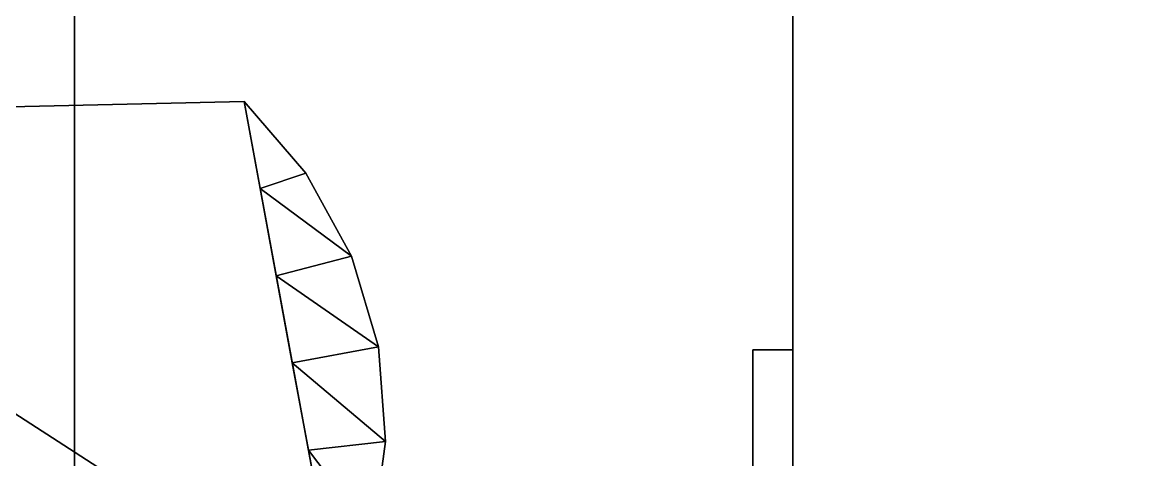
# Model space of a CAD drawing. Extents: x 0 to 2775, y -2341 to 0.
# Drawn here: x 698.68 to 726.45, y -811.09 to -800.12 of the extents above; entities that cross this region are included whole.
import ezdxf

# ---------------------------------------------------------------- set-up
doc = ezdxf.new("R2010")
doc.units = 0
for name, color, linetype in [('LAYER0', 7, 'CONTINUOUS'), ('LAYER10', 7, 'CONTINUOUS'), ('LAYER378', 7, 'CONTINUOUS'), ('LAYER51', 7, 'CONTINUOUS'), ('LAYER72', 28, 'CONTINUOUS'), ('LAYER73', 253, 'CONTINUOUS'), ('LAYER75', 28, 'CONTINUOUS'), ('LAYER76', 253, 'CONTINUOUS'), ('LAYER78', 28, 'CONTINUOUS'), ('LAYER79', 253, 'CONTINUOUS'), ('LAYER81', 28, 'CONTINUOUS'), ('LAYER82', 253, 'CONTINUOUS'), ('LAYER84', 28, 'CONTINUOUS'), ('LAYER85', 253, 'CONTINUOUS'), ('LAYER86', 253, 'CONTINUOUS')]:
    doc.layers.add(name, color=color, linetype=linetype)

msp = doc.modelspace()

# ---------------------------------------------------------------- linework, layer by layer
at = {"layer": 'LAYER0', "invisible_edges": 1}
for points in [[(2775, 0), (18, -2341), (18, 0), (2775, 0)], [(18, -2341), (2775, 0), (2775, -2341), (18, -2341)], [(2775, -2341, 5), (18, 0, 5), (18, -2341, 5), (2775, -2341, 5)], [(18, 0, 5), (2775, -2341, 5), (2775, 0, 5), (18, 0, 5)]]:
    msp.add_3dface(points, dxfattribs=at)
at = {"layer": 'LAYER10', "invisible_edges": 1}
for points in [[(168, -838.334, 2464), (718, -209.0039, 2464), (168, -209.0039, 2464), (168, -838.334, 2464)], [(718, -209.0039, 2464), (168, -838.334, 2464), (718, -838.334, 2464), (718, -209.0039, 2464)], [(718, -838.334, 2446), (168, -209.0039, 2446), (718, -209.0039, 2446), (718, -838.334, 2446)], [(168, -209.0039, 2446), (718, -838.334, 2446), (168, -838.334, 2446), (168, -209.0039, 2446)], [(718, -838.334, 2446), (718, -209.0039, 2464), (718, -838.334, 2464), (718, -838.334, 2446)], [(718, -209.0039, 2464), (718, -838.334, 2446), (718, -209.0039, 2446), (718, -209.0039, 2464)]]:
    msp.add_3dface(points, dxfattribs=at)
at = {"layer": 'LAYER378', "invisible_edges": 1}
for points in [[(700, -91, 2685), (700, -2191, 2465), (700, -2191, 2685), (700, -91, 2685)], [(700, -2191, 2465), (700, -91, 2685), (700, -91, 2465), (700, -2191, 2465)], [(718, -91, 2465), (700, -2191, 2465), (700, -91, 2465), (718, -91, 2465)], [(700, -2191, 2465), (718, -91, 2465), (718, -2191, 2465), (700, -2191, 2465)], [(718, -2191, 2685), (700, -91, 2685), (700, -2191, 2685), (718, -2191, 2685)], [(700, -91, 2685), (718, -2191, 2685), (718, -91, 2685), (700, -91, 2685)], [(718, -91, 2465), (718, -2191, 2685), (718, -2191, 2465), (718, -91, 2465)], [(718, -2191, 2685), (718, -91, 2465), (718, -91, 2685), (718, -2191, 2685)]]:
    msp.add_3dface(points, dxfattribs=at)
at = {"layer": 'LAYER51', "invisible_edges": 1}
for points in [[(168, -209.0039, 85), (718, -838.334, 85), (168, -838.334, 85), (168, -209.0039, 85)], [(718, -838.334, 85), (168, -209.0039, 85), (718, -209.0039, 85), (718, -838.334, 85)], [(718, -209.0039, 103), (168, -838.334, 103), (718, -838.334, 103), (718, -209.0039, 103)], [(168, -838.334, 103), (718, -209.0039, 103), (168, -209.0039, 103), (168, -838.334, 103)], [(718, -209.0039, 103), (718, -838.334, 85), (718, -209.0039, 85), (718, -209.0039, 103)], [(718, -838.334, 85), (718, -209.0039, 103), (718, -838.334, 103), (718, -838.334, 85)]]:
    msp.add_3dface(points, dxfattribs=at)
at = {"layer": 'LAYER72'}
for points in [[(717, -808.334, 209), (718, -808.334, 209), (717, -808.334, 209)], [(717, -808.334, 167), (717, -826.334, 167), (717, -826.334, 167), (717, -808.334, 167)], [(717, -808.334, 209), (717, -826.334, 209), (717, -826.334, 209), (717, -808.334, 209)], [(717, -826.334, 167), (718, -826.334, 167), (718, -808.334, 167), (717, -808.334, 167)], [(718, -808.334, 167), (718, -808.334, 209), (717, -808.334, 209), (717, -808.334, 167)], [(717, -826.334, 209), (718, -826.334, 209), (718, -808.334, 209), (717, -808.334, 209)], [(718, -808.334, 167), (718, -826.334, 167), (718, -826.334, 209), (718, -808.334, 209)]]:
    msp.add_3dface(points, dxfattribs=at)
for points, invisible_edges in [([(717, -808.334, 209), (717, -808.334, 167), (717, -813.334, 179), (717, -813.334, 197)], 10), ([(717, -808.334, 167), (717, -813.334, 179), (717, -826.334, 179), (717, -826.334, 167)], 1), ([(717, -808.334, 209), (717, -813.334, 197), (717, -826.334, 197), (717, -826.334, 209)], 1)]:
    msp.add_3dface(points, dxfattribs=dict(at, invisible_edges=invisible_edges))
at = {"layer": 'LAYER73'}
for points in [[(706.6659, -815.209, 194.7), (704.2454, -802.1089, 194.7), (687.011, -802.5, 194.7), (706.6659, -815.209, 194.7)], [(687.011, -802.5, 194.7), (704.2454, -802.1089, 194.7), (704.2454, -802.1089, 181.3), (687.011, -802.5, 194.7)], [(687.011, -802.5, 181.3), (687.011, -802.5, 194.7), (704.2454, -802.1089, 181.3), (687.011, -802.5, 181.3)], [(706.6659, -815.209, 181.3), (687.011, -802.5, 181.3), (704.2454, -802.1089, 181.3), (706.6659, -815.209, 181.3)], [(704.2454, -802.1089, 194.7), (705.7975, -803.9041, 194.7), (705.7975, -803.9041, 181.3), (704.2454, -802.1089, 194.7)], [(704.2454, -802.1089, 181.3), (704.2454, -802.1089, 194.7), (705.7975, -803.9041, 181.3), (704.2454, -802.1089, 181.3)], [(704.2454, -802.1089, 194.7), (704.6488, -804.2922, 194.7), (705.7975, -803.9041, 194.7), (704.2454, -802.1089, 194.7)], [(704.2454, -802.1089, 181.3), (705.7975, -803.9041, 181.3), (704.6488, -804.2922, 181.3), (704.2454, -802.1089, 181.3)], [(687.011, -815.209, 194.7), (706.6659, -815.209, 194.7), (687.011, -802.5, 194.7), (687.011, -815.209, 194.7)], [(687.011, -815.209, 181.3), (687.011, -802.5, 181.3), (706.6659, -815.209, 181.3), (687.011, -815.209, 181.3)], [(705.7975, -803.9041, 194.7), (704.6488, -804.2922, 194.7), (706.9369, -805.9856, 194.7), (705.7975, -803.9041, 194.7)], [(705.7975, -803.9041, 181.3), (706.9369, -805.9856, 181.3), (704.6488, -804.2922, 181.3), (705.7975, -803.9041, 181.3)], [(705.7975, -803.9041, 194.7), (706.9369, -805.9856, 194.7), (706.9369, -805.9856, 181.3), (705.7975, -803.9041, 194.7)], [(705.7975, -803.9041, 181.3), (705.7975, -803.9041, 194.7), (706.9369, -805.9856, 181.3), (705.7975, -803.9041, 181.3)], [(704.6488, -804.2922, 194.7), (705.0522, -806.4756, 194.7), (706.9369, -805.9856, 194.7), (704.6488, -804.2922, 194.7)], [(704.6488, -804.2922, 181.3), (706.9369, -805.9856, 181.3), (705.0522, -806.4756, 181.3), (704.6488, -804.2922, 181.3)], [(706.9369, -805.9856, 194.7), (705.0522, -806.4756, 194.7), (707.6127, -808.2605, 194.7), (706.9369, -805.9856, 194.7)], [(706.9369, -805.9856, 181.3), (707.6127, -808.2605, 181.3), (705.0522, -806.4756, 181.3), (706.9369, -805.9856, 181.3)], [(706.9369, -805.9856, 194.7), (707.6127, -808.2605, 194.7), (707.6127, -808.2605, 181.3), (706.9369, -805.9856, 194.7)], [(706.9369, -805.9856, 181.3), (706.9369, -805.9856, 194.7), (707.6127, -808.2605, 181.3), (706.9369, -805.9856, 181.3)], [(705.0522, -806.4756, 194.7), (705.4557, -808.6589, 194.7), (707.6127, -808.2605, 194.7), (705.0522, -806.4756, 194.7)], [(705.0522, -806.4756, 181.3), (707.6127, -808.2605, 181.3), (705.4557, -808.6589, 181.3), (705.0522, -806.4756, 181.3)], [(707.6127, -808.2605, 194.7), (705.4557, -808.6589, 194.7), (707.7944, -810.6265, 194.7), (707.6127, -808.2605, 194.7)], [(707.6127, -808.2605, 181.3), (707.7944, -810.6265, 181.3), (705.4557, -808.6589, 181.3), (707.6127, -808.2605, 181.3)], [(707.6127, -808.2605, 194.7), (707.7944, -810.6265, 194.7), (707.7944, -810.6265, 181.3), (707.6127, -808.2605, 194.7)], [(707.6127, -808.2605, 181.3), (707.6127, -808.2605, 194.7), (707.7944, -810.6265, 181.3), (707.6127, -808.2605, 181.3)], [(705.4557, -808.6589, 194.7), (705.8591, -810.8423, 194.7), (707.7944, -810.6265, 194.7), (705.4557, -808.6589, 194.7)], [(705.4557, -808.6589, 181.3), (707.7944, -810.6265, 181.3), (705.8591, -810.8423, 181.3), (705.4557, -808.6589, 181.3)], [(707.7944, -810.6265, 194.7), (705.8591, -810.8423, 194.7), (707.474, -812.9778, 194.7), (707.7944, -810.6265, 194.7)], [(707.7944, -810.6265, 181.3), (707.474, -812.9778, 181.3), (705.8591, -810.8423, 181.3), (707.7944, -810.6265, 181.3)], [(707.7944, -810.6265, 194.7), (707.474, -812.9778, 194.7), (707.474, -812.9778, 181.3), (707.7944, -810.6265, 194.7)], [(707.7944, -810.6265, 181.3), (707.7944, -810.6265, 194.7), (707.474, -812.9778, 181.3), (707.7944, -810.6265, 181.3)], [(705.8591, -810.8423, 194.7), (706.2625, -813.0256, 194.7), (707.474, -812.9778, 194.7), (705.8591, -810.8423, 194.7)], [(705.8591, -810.8423, 181.3), (707.474, -812.9778, 181.3), (706.2625, -813.0256, 181.3), (705.8591, -810.8423, 181.3)]]:
    msp.add_3dface(points, dxfattribs=at)
at = {"layer": 'LAYER75'}
for points in [[(717, -808.334, 752.5), (718, -808.334, 752.5), (717, -808.334, 752.5)], [(717, -808.334, 710.5), (717, -826.334, 710.5), (717, -826.334, 710.5), (717, -808.334, 710.5)], [(717, -808.334, 752.5), (717, -826.334, 752.5), (717, -826.334, 752.5), (717, -808.334, 752.5)], [(717, -826.334, 710.5), (718, -826.334, 710.5), (718, -808.334, 710.5), (717, -808.334, 710.5)], [(718, -808.334, 710.5), (718, -808.334, 752.5), (717, -808.334, 752.5), (717, -808.334, 710.5)], [(717, -826.334, 752.5), (718, -826.334, 752.5), (718, -808.334, 752.5), (717, -808.334, 752.5)], [(718, -808.334, 710.5), (718, -826.334, 710.5), (718, -826.334, 752.5), (718, -808.334, 752.5)]]:
    msp.add_3dface(points, dxfattribs=at)
for points, invisible_edges in [([(717, -808.334, 752.5), (717, -808.334, 710.5), (717, -813.334, 722.5), (717, -813.334, 740.5)], 10), ([(717, -808.334, 710.5), (717, -813.334, 722.5), (717, -826.334, 722.5), (717, -826.334, 710.5)], 1), ([(717, -808.334, 752.5), (717, -813.334, 740.5), (717, -826.334, 740.5), (717, -826.334, 752.5)], 1)]:
    msp.add_3dface(points, dxfattribs=dict(at, invisible_edges=invisible_edges))
at = {"layer": 'LAYER76'}
for points in [[(706.6659, -815.209, 738.2), (704.2454, -802.1089, 738.2), (687.011, -802.5, 738.2), (706.6659, -815.209, 738.2)], [(687.011, -802.5, 738.2), (704.2454, -802.1089, 738.2), (704.2454, -802.1089, 724.8), (687.011, -802.5, 738.2)], [(687.011, -802.5, 724.8), (687.011, -802.5, 738.2), (704.2454, -802.1089, 724.8), (687.011, -802.5, 724.8)], [(706.6659, -815.209, 724.8), (687.011, -802.5, 724.8), (704.2454, -802.1089, 724.8), (706.6659, -815.209, 724.8)], [(704.2454, -802.1089, 738.2), (705.7975, -803.9041, 738.2), (705.7975, -803.9041, 724.8), (704.2454, -802.1089, 738.2)], [(704.2454, -802.1089, 724.8), (704.2454, -802.1089, 738.2), (705.7975, -803.9041, 724.8), (704.2454, -802.1089, 724.8)], [(704.2454, -802.1089, 738.2), (704.6488, -804.2922, 738.2), (705.7975, -803.9041, 738.2), (704.2454, -802.1089, 738.2)], [(704.2454, -802.1089, 724.8), (705.7975, -803.9041, 724.8), (704.6488, -804.2922, 724.8), (704.2454, -802.1089, 724.8)], [(687.011, -815.209, 738.2), (706.6659, -815.209, 738.2), (687.011, -802.5, 738.2), (687.011, -815.209, 738.2)], [(687.011, -815.209, 724.8), (687.011, -802.5, 724.8), (706.6659, -815.209, 724.8), (687.011, -815.209, 724.8)], [(705.7975, -803.9041, 738.2), (704.6488, -804.2922, 738.2), (706.9369, -805.9856, 738.2), (705.7975, -803.9041, 738.2)], [(705.7975, -803.9041, 724.8), (706.9369, -805.9856, 724.8), (704.6488, -804.2922, 724.8), (705.7975, -803.9041, 724.8)], [(705.7975, -803.9041, 738.2), (706.9369, -805.9856, 738.2), (706.9369, -805.9856, 724.8), (705.7975, -803.9041, 738.2)], [(705.7975, -803.9041, 724.8), (705.7975, -803.9041, 738.2), (706.9369, -805.9856, 724.8), (705.7975, -803.9041, 724.8)], [(704.6488, -804.2922, 738.2), (705.0522, -806.4756, 738.2), (706.9369, -805.9856, 738.2), (704.6488, -804.2922, 738.2)], [(704.6488, -804.2922, 724.8), (706.9369, -805.9856, 724.8), (705.0522, -806.4756, 724.8), (704.6488, -804.2922, 724.8)], [(706.9369, -805.9856, 738.2), (705.0522, -806.4756, 738.2), (707.6127, -808.2605, 738.2), (706.9369, -805.9856, 738.2)], [(706.9369, -805.9856, 724.8), (707.6127, -808.2605, 724.8), (705.0522, -806.4756, 724.8), (706.9369, -805.9856, 724.8)], [(706.9369, -805.9856, 738.2), (707.6127, -808.2605, 738.2), (707.6127, -808.2605, 724.8), (706.9369, -805.9856, 738.2)], [(706.9369, -805.9856, 724.8), (706.9369, -805.9856, 738.2), (707.6127, -808.2605, 724.8), (706.9369, -805.9856, 724.8)], [(705.0522, -806.4756, 738.2), (705.4557, -808.6589, 738.2), (707.6127, -808.2605, 738.2), (705.0522, -806.4756, 738.2)], [(705.0522, -806.4756, 724.8), (707.6127, -808.2605, 724.8), (705.4557, -808.6589, 724.8), (705.0522, -806.4756, 724.8)], [(707.6127, -808.2605, 738.2), (705.4557, -808.6589, 738.2), (707.7944, -810.6265, 738.2), (707.6127, -808.2605, 738.2)], [(707.6127, -808.2605, 724.8), (707.7944, -810.6265, 724.8), (705.4557, -808.6589, 724.8), (707.6127, -808.2605, 724.8)], [(707.6127, -808.2605, 738.2), (707.7944, -810.6265, 738.2), (707.7944, -810.6265, 724.8), (707.6127, -808.2605, 738.2)], [(707.6127, -808.2605, 724.8), (707.6127, -808.2605, 738.2), (707.7944, -810.6265, 724.8), (707.6127, -808.2605, 724.8)], [(705.4557, -808.6589, 738.2), (705.8591, -810.8423, 738.2), (707.7944, -810.6265, 738.2), (705.4557, -808.6589, 738.2)], [(705.4557, -808.6589, 724.8), (707.7944, -810.6265, 724.8), (705.8591, -810.8423, 724.8), (705.4557, -808.6589, 724.8)], [(707.7944, -810.6265, 738.2), (705.8591, -810.8423, 738.2), (707.474, -812.9778, 738.2), (707.7944, -810.6265, 738.2)], [(707.7944, -810.6265, 724.8), (707.474, -812.9778, 724.8), (705.8591, -810.8423, 724.8), (707.7944, -810.6265, 724.8)], [(707.7944, -810.6265, 738.2), (707.474, -812.9778, 738.2), (707.474, -812.9778, 724.8), (707.7944, -810.6265, 738.2)], [(707.7944, -810.6265, 724.8), (707.7944, -810.6265, 738.2), (707.474, -812.9778, 724.8), (707.7944, -810.6265, 724.8)], [(705.8591, -810.8423, 738.2), (706.2625, -813.0256, 738.2), (707.474, -812.9778, 738.2), (705.8591, -810.8423, 738.2)], [(705.8591, -810.8423, 724.8), (707.474, -812.9778, 724.8), (706.2625, -813.0256, 724.8), (705.8591, -810.8423, 724.8)]]:
    msp.add_3dface(points, dxfattribs=at)
at = {"layer": 'LAYER78'}
for points in [[(717, -808.334, 1296), (718, -808.334, 1296), (717, -808.334, 1296)], [(717, -808.334, 1254), (717, -826.334, 1254), (717, -826.334, 1254), (717, -808.334, 1254)], [(717, -808.334, 1296), (717, -826.334, 1296), (717, -826.334, 1296), (717, -808.334, 1296)], [(717, -826.334, 1254), (718, -826.334, 1254), (718, -808.334, 1254), (717, -808.334, 1254)], [(718, -808.334, 1254), (718, -808.334, 1296), (717, -808.334, 1296), (717, -808.334, 1254)], [(717, -826.334, 1296), (718, -826.334, 1296), (718, -808.334, 1296), (717, -808.334, 1296)], [(718, -808.334, 1254), (718, -826.334, 1254), (718, -826.334, 1296), (718, -808.334, 1296)]]:
    msp.add_3dface(points, dxfattribs=at)
for points, invisible_edges in [([(717, -808.334, 1296), (717, -808.334, 1254), (717, -813.334, 1266), (717, -813.334, 1284)], 10), ([(717, -808.334, 1254), (717, -813.334, 1266), (717, -826.334, 1266), (717, -826.334, 1254)], 1), ([(717, -808.334, 1296), (717, -813.334, 1284), (717, -826.334, 1284), (717, -826.334, 1296)], 1)]:
    msp.add_3dface(points, dxfattribs=dict(at, invisible_edges=invisible_edges))
at = {"layer": 'LAYER79'}
for points in [[(706.6659, -815.209, 1281.7), (704.2454, -802.1089, 1281.7), (687.011, -802.5, 1281.7), (706.6659, -815.209, 1281.7)], [(687.011, -802.5, 1281.7), (704.2454, -802.1089, 1281.7), (704.2454, -802.1089, 1268.3), (687.011, -802.5, 1281.7)], [(687.011, -802.5, 1268.3), (687.011, -802.5, 1281.7), (704.2454, -802.1089, 1268.3), (687.011, -802.5, 1268.3)], [(706.6659, -815.209, 1268.3), (687.011, -802.5, 1268.3), (704.2454, -802.1089, 1268.3), (706.6659, -815.209, 1268.3)], [(704.2454, -802.1089, 1281.7), (705.7975, -803.9041, 1281.7), (705.7975, -803.9041, 1268.3), (704.2454, -802.1089, 1281.7)], [(704.2454, -802.1089, 1268.3), (704.2454, -802.1089, 1281.7), (705.7975, -803.9041, 1268.3), (704.2454, -802.1089, 1268.3)], [(704.2454, -802.1089, 1281.7), (704.6488, -804.2922, 1281.7), (705.7975, -803.9041, 1281.7), (704.2454, -802.1089, 1281.7)], [(704.2454, -802.1089, 1268.3), (705.7975, -803.9041, 1268.3), (704.6488, -804.2922, 1268.3), (704.2454, -802.1089, 1268.3)], [(687.011, -815.209, 1281.7), (706.6659, -815.209, 1281.7), (687.011, -802.5, 1281.7), (687.011, -815.209, 1281.7)], [(687.011, -815.209, 1268.3), (687.011, -802.5, 1268.3), (706.6659, -815.209, 1268.3), (687.011, -815.209, 1268.3)], [(705.7975, -803.9041, 1281.7), (704.6488, -804.2922, 1281.7), (706.9369, -805.9856, 1281.7), (705.7975, -803.9041, 1281.7)], [(705.7975, -803.9041, 1268.3), (706.9369, -805.9856, 1268.3), (704.6488, -804.2922, 1268.3), (705.7975, -803.9041, 1268.3)], [(705.7975, -803.9041, 1281.7), (706.9369, -805.9856, 1281.7), (706.9369, -805.9856, 1268.3), (705.7975, -803.9041, 1281.7)], [(705.7975, -803.9041, 1268.3), (705.7975, -803.9041, 1281.7), (706.9369, -805.9856, 1268.3), (705.7975, -803.9041, 1268.3)], [(704.6488, -804.2922, 1281.7), (705.0522, -806.4756, 1281.7), (706.9369, -805.9856, 1281.7), (704.6488, -804.2922, 1281.7)], [(704.6488, -804.2922, 1268.3), (706.9369, -805.9856, 1268.3), (705.0522, -806.4756, 1268.3), (704.6488, -804.2922, 1268.3)], [(706.9369, -805.9856, 1281.7), (705.0522, -806.4756, 1281.7), (707.6127, -808.2605, 1281.7), (706.9369, -805.9856, 1281.7)], [(706.9369, -805.9856, 1268.3), (707.6127, -808.2605, 1268.3), (705.0522, -806.4756, 1268.3), (706.9369, -805.9856, 1268.3)], [(706.9369, -805.9856, 1281.7), (707.6127, -808.2605, 1281.7), (707.6127, -808.2605, 1268.3), (706.9369, -805.9856, 1281.7)], [(706.9369, -805.9856, 1268.3), (706.9369, -805.9856, 1281.7), (707.6127, -808.2605, 1268.3), (706.9369, -805.9856, 1268.3)], [(705.0522, -806.4756, 1281.7), (705.4557, -808.6589, 1281.7), (707.6127, -808.2605, 1281.7), (705.0522, -806.4756, 1281.7)], [(705.0522, -806.4756, 1268.3), (707.6127, -808.2605, 1268.3), (705.4557, -808.6589, 1268.3), (705.0522, -806.4756, 1268.3)], [(707.6127, -808.2605, 1281.7), (705.4557, -808.6589, 1281.7), (707.7944, -810.6265, 1281.7), (707.6127, -808.2605, 1281.7)], [(707.6127, -808.2605, 1268.3), (707.7944, -810.6265, 1268.3), (705.4557, -808.6589, 1268.3), (707.6127, -808.2605, 1268.3)], [(707.6127, -808.2605, 1281.7), (707.7944, -810.6265, 1281.7), (707.7944, -810.6265, 1268.3), (707.6127, -808.2605, 1281.7)], [(707.6127, -808.2605, 1268.3), (707.6127, -808.2605, 1281.7), (707.7944, -810.6265, 1268.3), (707.6127, -808.2605, 1268.3)], [(705.4557, -808.6589, 1281.7), (705.8591, -810.8423, 1281.7), (707.7944, -810.6265, 1281.7), (705.4557, -808.6589, 1281.7)], [(705.4557, -808.6589, 1268.3), (707.7944, -810.6265, 1268.3), (705.8591, -810.8423, 1268.3), (705.4557, -808.6589, 1268.3)], [(707.7944, -810.6265, 1281.7), (705.8591, -810.8423, 1281.7), (707.474, -812.9778, 1281.7), (707.7944, -810.6265, 1281.7)], [(707.7944, -810.6265, 1268.3), (707.474, -812.9778, 1268.3), (705.8591, -810.8423, 1268.3), (707.7944, -810.6265, 1268.3)], [(707.7944, -810.6265, 1281.7), (707.474, -812.9778, 1281.7), (707.474, -812.9778, 1268.3), (707.7944, -810.6265, 1281.7)], [(707.7944, -810.6265, 1268.3), (707.7944, -810.6265, 1281.7), (707.474, -812.9778, 1268.3), (707.7944, -810.6265, 1268.3)], [(705.8591, -810.8423, 1281.7), (706.2625, -813.0256, 1281.7), (707.474, -812.9778, 1281.7), (705.8591, -810.8423, 1281.7)], [(705.8591, -810.8423, 1268.3), (707.474, -812.9778, 1268.3), (706.2625, -813.0256, 1268.3), (705.8591, -810.8423, 1268.3)]]:
    msp.add_3dface(points, dxfattribs=at)
at = {"layer": 'LAYER81'}
for points in [[(717, -808.334, 1839.5), (718, -808.334, 1839.5), (717, -808.334, 1839.5)], [(717, -808.334, 1797.5), (717, -826.334, 1797.5), (717, -826.334, 1797.5), (717, -808.334, 1797.5)], [(717, -808.334, 1839.5), (717, -826.334, 1839.5), (717, -826.334, 1839.5), (717, -808.334, 1839.5)], [(717, -826.334, 1797.5), (718, -826.334, 1797.5), (718, -808.334, 1797.5), (717, -808.334, 1797.5)], [(718, -808.334, 1797.5), (718, -808.334, 1839.5), (717, -808.334, 1839.5), (717, -808.334, 1797.5)], [(717, -826.334, 1839.5), (718, -826.334, 1839.5), (718, -808.334, 1839.5), (717, -808.334, 1839.5)], [(718, -808.334, 1797.5), (718, -826.334, 1797.5), (718, -826.334, 1839.5), (718, -808.334, 1839.5)]]:
    msp.add_3dface(points, dxfattribs=at)
for points, invisible_edges in [([(717, -808.334, 1839.5), (717, -808.334, 1797.5), (717, -813.334, 1809.5), (717, -813.334, 1827.5)], 10), ([(717, -808.334, 1797.5), (717, -813.334, 1809.5), (717, -826.334, 1809.5), (717, -826.334, 1797.5)], 1), ([(717, -808.334, 1839.5), (717, -813.334, 1827.5), (717, -826.334, 1827.5), (717, -826.334, 1839.5)], 1)]:
    msp.add_3dface(points, dxfattribs=dict(at, invisible_edges=invisible_edges))
at = {"layer": 'LAYER82'}
for points in [[(706.6659, -815.209, 1825.2), (704.2454, -802.1089, 1825.2), (687.011, -802.5, 1825.2), (706.6659, -815.209, 1825.2)], [(687.011, -802.5, 1825.2), (704.2454, -802.1089, 1825.2), (704.2454, -802.1089, 1811.8), (687.011, -802.5, 1825.2)], [(687.011, -802.5, 1811.8), (687.011, -802.5, 1825.2), (704.2454, -802.1089, 1811.8), (687.011, -802.5, 1811.8)], [(706.6659, -815.209, 1811.8), (687.011, -802.5, 1811.8), (704.2454, -802.1089, 1811.8), (706.6659, -815.209, 1811.8)], [(704.2454, -802.1089, 1825.2), (705.7975, -803.9041, 1825.2), (705.7975, -803.9041, 1811.8), (704.2454, -802.1089, 1825.2)], [(704.2454, -802.1089, 1811.8), (704.2454, -802.1089, 1825.2), (705.7975, -803.9041, 1811.8), (704.2454, -802.1089, 1811.8)], [(704.2454, -802.1089, 1825.2), (704.6488, -804.2922, 1825.2), (705.7975, -803.9041, 1825.2), (704.2454, -802.1089, 1825.2)], [(704.2454, -802.1089, 1811.8), (705.7975, -803.9041, 1811.8), (704.6488, -804.2922, 1811.8), (704.2454, -802.1089, 1811.8)], [(687.011, -815.209, 1825.2), (706.6659, -815.209, 1825.2), (687.011, -802.5, 1825.2), (687.011, -815.209, 1825.2)], [(687.011, -815.209, 1811.8), (687.011, -802.5, 1811.8), (706.6659, -815.209, 1811.8), (687.011, -815.209, 1811.8)], [(705.7975, -803.9041, 1825.2), (704.6488, -804.2922, 1825.2), (706.9369, -805.9856, 1825.2), (705.7975, -803.9041, 1825.2)], [(705.7975, -803.9041, 1811.8), (706.9369, -805.9856, 1811.8), (704.6488, -804.2922, 1811.8), (705.7975, -803.9041, 1811.8)], [(705.7975, -803.9041, 1825.2), (706.9369, -805.9856, 1825.2), (706.9369, -805.9856, 1811.8), (705.7975, -803.9041, 1825.2)], [(705.7975, -803.9041, 1811.8), (705.7975, -803.9041, 1825.2), (706.9369, -805.9856, 1811.8), (705.7975, -803.9041, 1811.8)], [(704.6488, -804.2922, 1825.2), (705.0522, -806.4756, 1825.2), (706.9369, -805.9856, 1825.2), (704.6488, -804.2922, 1825.2)], [(704.6488, -804.2922, 1811.8), (706.9369, -805.9856, 1811.8), (705.0522, -806.4756, 1811.8), (704.6488, -804.2922, 1811.8)], [(706.9369, -805.9856, 1825.2), (705.0522, -806.4756, 1825.2), (707.6127, -808.2605, 1825.2), (706.9369, -805.9856, 1825.2)], [(706.9369, -805.9856, 1811.8), (707.6127, -808.2605, 1811.8), (705.0522, -806.4756, 1811.8), (706.9369, -805.9856, 1811.8)], [(706.9369, -805.9856, 1825.2), (707.6127, -808.2605, 1825.2), (707.6127, -808.2605, 1811.8), (706.9369, -805.9856, 1825.2)], [(706.9369, -805.9856, 1811.8), (706.9369, -805.9856, 1825.2), (707.6127, -808.2605, 1811.8), (706.9369, -805.9856, 1811.8)], [(705.0522, -806.4756, 1825.2), (705.4557, -808.6589, 1825.2), (707.6127, -808.2605, 1825.2), (705.0522, -806.4756, 1825.2)], [(705.0522, -806.4756, 1811.8), (707.6127, -808.2605, 1811.8), (705.4557, -808.6589, 1811.8), (705.0522, -806.4756, 1811.8)], [(707.6127, -808.2605, 1825.2), (705.4557, -808.6589, 1825.2), (707.7944, -810.6265, 1825.2), (707.6127, -808.2605, 1825.2)], [(707.6127, -808.2605, 1811.8), (707.7944, -810.6265, 1811.8), (705.4557, -808.6589, 1811.8), (707.6127, -808.2605, 1811.8)], [(707.6127, -808.2605, 1825.2), (707.7944, -810.6265, 1825.2), (707.7944, -810.6265, 1811.8), (707.6127, -808.2605, 1825.2)], [(707.6127, -808.2605, 1811.8), (707.6127, -808.2605, 1825.2), (707.7944, -810.6265, 1811.8), (707.6127, -808.2605, 1811.8)], [(705.4557, -808.6589, 1825.2), (705.8591, -810.8423, 1825.2), (707.7944, -810.6265, 1825.2), (705.4557, -808.6589, 1825.2)], [(705.4557, -808.6589, 1811.8), (707.7944, -810.6265, 1811.8), (705.8591, -810.8423, 1811.8), (705.4557, -808.6589, 1811.8)], [(707.7944, -810.6265, 1825.2), (705.8591, -810.8423, 1825.2), (707.474, -812.9778, 1825.2), (707.7944, -810.6265, 1825.2)], [(707.7944, -810.6265, 1811.8), (707.474, -812.9778, 1811.8), (705.8591, -810.8423, 1811.8), (707.7944, -810.6265, 1811.8)], [(707.7944, -810.6265, 1825.2), (707.474, -812.9778, 1825.2), (707.474, -812.9778, 1811.8), (707.7944, -810.6265, 1825.2)], [(707.7944, -810.6265, 1811.8), (707.7944, -810.6265, 1825.2), (707.474, -812.9778, 1811.8), (707.7944, -810.6265, 1811.8)], [(705.8591, -810.8423, 1825.2), (706.2625, -813.0256, 1825.2), (707.474, -812.9778, 1825.2), (705.8591, -810.8423, 1825.2)], [(705.8591, -810.8423, 1811.8), (707.474, -812.9778, 1811.8), (706.2625, -813.0256, 1811.8), (705.8591, -810.8423, 1811.8)]]:
    msp.add_3dface(points, dxfattribs=at)
at = {"layer": 'LAYER84'}
for points in [[(717, -808.334, 2383), (718, -808.334, 2383), (717, -808.334, 2383)], [(717, -808.334, 2341), (717, -826.334, 2341), (717, -826.334, 2341), (717, -808.334, 2341)], [(717, -808.334, 2383), (717, -826.334, 2383), (717, -826.334, 2383), (717, -808.334, 2383)], [(717, -826.334, 2341), (718, -826.334, 2341), (718, -808.334, 2341), (717, -808.334, 2341)], [(718, -808.334, 2341), (718, -808.334, 2383), (717, -808.334, 2383), (717, -808.334, 2341)], [(717, -826.334, 2383), (718, -826.334, 2383), (718, -808.334, 2383), (717, -808.334, 2383)], [(718, -808.334, 2341), (718, -826.334, 2341), (718, -826.334, 2383), (718, -808.334, 2383)]]:
    msp.add_3dface(points, dxfattribs=at)
for points, invisible_edges in [([(717, -808.334, 2383), (717, -808.334, 2341), (717, -813.334, 2353), (717, -813.334, 2371)], 10), ([(717, -808.334, 2341), (717, -813.334, 2353), (717, -826.334, 2353), (717, -826.334, 2341)], 1), ([(717, -808.334, 2383), (717, -813.334, 2371), (717, -826.334, 2371), (717, -826.334, 2383)], 1)]:
    msp.add_3dface(points, dxfattribs=dict(at, invisible_edges=invisible_edges))
at = {"layer": 'LAYER85'}
for points in [[(706.6659, -815.209, 2368.7), (704.2454, -802.1089, 2368.7), (687.011, -802.5, 2368.7), (706.6659, -815.209, 2368.7)], [(687.011, -802.5, 2368.7), (704.2454, -802.1089, 2368.7), (704.2454, -802.1089, 2355.3), (687.011, -802.5, 2368.7)], [(687.011, -802.5, 2355.3), (687.011, -802.5, 2368.7), (704.2454, -802.1089, 2355.3), (687.011, -802.5, 2355.3)], [(706.6659, -815.209, 2355.3), (687.011, -802.5, 2355.3), (704.2454, -802.1089, 2355.3), (706.6659, -815.209, 2355.3)], [(704.2454, -802.1089, 2368.7), (705.7975, -803.9041, 2368.7), (705.7975, -803.9041, 2355.3), (704.2454, -802.1089, 2368.7)], [(704.2454, -802.1089, 2355.3), (704.2454, -802.1089, 2368.7), (705.7975, -803.9041, 2355.3), (704.2454, -802.1089, 2355.3)], [(704.2454, -802.1089, 2368.7), (704.6488, -804.2922, 2368.7), (705.7975, -803.9041, 2368.7), (704.2454, -802.1089, 2368.7)], [(704.2454, -802.1089, 2355.3), (705.7975, -803.9041, 2355.3), (704.6488, -804.2922, 2355.3), (704.2454, -802.1089, 2355.3)], [(687.011, -815.209, 2368.7), (706.6659, -815.209, 2368.7), (687.011, -802.5, 2368.7), (687.011, -815.209, 2368.7)], [(687.011, -815.209, 2355.3), (687.011, -802.5, 2355.3), (706.6659, -815.209, 2355.3), (687.011, -815.209, 2355.3)], [(705.7975, -803.9041, 2368.7), (704.6488, -804.2922, 2368.7), (706.9369, -805.9856, 2368.7), (705.7975, -803.9041, 2368.7)], [(705.7975, -803.9041, 2355.3), (706.9369, -805.9856, 2355.3), (704.6488, -804.2922, 2355.3), (705.7975, -803.9041, 2355.3)], [(705.7975, -803.9041, 2368.7), (706.9369, -805.9856, 2368.7), (706.9369, -805.9856, 2355.3), (705.7975, -803.9041, 2368.7)], [(705.7975, -803.9041, 2355.3), (705.7975, -803.9041, 2368.7), (706.9369, -805.9856, 2355.3), (705.7975, -803.9041, 2355.3)], [(704.6488, -804.2922, 2368.7), (705.0522, -806.4756, 2368.7), (706.9369, -805.9856, 2368.7), (704.6488, -804.2922, 2368.7)], [(704.6488, -804.2922, 2355.3), (706.9369, -805.9856, 2355.3), (705.0522, -806.4756, 2355.3), (704.6488, -804.2922, 2355.3)], [(706.9369, -805.9856, 2368.7), (705.0522, -806.4756, 2368.7), (707.6127, -808.2605, 2368.7), (706.9369, -805.9856, 2368.7)], [(706.9369, -805.9856, 2355.3), (707.6127, -808.2605, 2355.3), (705.0522, -806.4756, 2355.3), (706.9369, -805.9856, 2355.3)], [(706.9369, -805.9856, 2368.7), (707.6127, -808.2605, 2368.7), (707.6127, -808.2605, 2355.3), (706.9369, -805.9856, 2368.7)], [(706.9369, -805.9856, 2355.3), (706.9369, -805.9856, 2368.7), (707.6127, -808.2605, 2355.3), (706.9369, -805.9856, 2355.3)], [(705.0522, -806.4756, 2368.7), (705.4557, -808.6589, 2368.7), (707.6127, -808.2605, 2368.7), (705.0522, -806.4756, 2368.7)], [(705.0522, -806.4756, 2355.3), (707.6127, -808.2605, 2355.3), (705.4557, -808.6589, 2355.3), (705.0522, -806.4756, 2355.3)], [(707.6127, -808.2605, 2368.7), (705.4557, -808.6589, 2368.7), (707.7944, -810.6265, 2368.7), (707.6127, -808.2605, 2368.7)], [(707.6127, -808.2605, 2355.3), (707.7944, -810.6265, 2355.3), (705.4557, -808.6589, 2355.3), (707.6127, -808.2605, 2355.3)], [(707.6127, -808.2605, 2368.7), (707.7944, -810.6265, 2368.7), (707.7944, -810.6265, 2355.3), (707.6127, -808.2605, 2368.7)], [(707.6127, -808.2605, 2355.3), (707.6127, -808.2605, 2368.7), (707.7944, -810.6265, 2355.3), (707.6127, -808.2605, 2355.3)], [(705.4557, -808.6589, 2368.7), (705.8591, -810.8423, 2368.7), (707.7944, -810.6265, 2368.7), (705.4557, -808.6589, 2368.7)], [(705.4557, -808.6589, 2355.3), (707.7944, -810.6265, 2355.3), (705.8591, -810.8423, 2355.3), (705.4557, -808.6589, 2355.3)], [(707.7944, -810.6265, 2368.7), (705.8591, -810.8423, 2368.7), (707.474, -812.9778, 2368.7), (707.7944, -810.6265, 2368.7)], [(707.7944, -810.6265, 2355.3), (707.474, -812.9778, 2355.3), (705.8591, -810.8423, 2355.3), (707.7944, -810.6265, 2355.3)], [(707.7944, -810.6265, 2368.7), (707.474, -812.9778, 2368.7), (707.474, -812.9778, 2355.3), (707.7944, -810.6265, 2368.7)], [(707.7944, -810.6265, 2355.3), (707.7944, -810.6265, 2368.7), (707.474, -812.9778, 2355.3), (707.7944, -810.6265, 2355.3)], [(705.8591, -810.8423, 2368.7), (706.2625, -813.0256, 2368.7), (707.474, -812.9778, 2368.7), (705.8591, -810.8423, 2368.7)], [(705.8591, -810.8423, 2355.3), (707.474, -812.9778, 2355.3), (706.2625, -813.0256, 2355.3), (705.8591, -810.8423, 2355.3)]]:
    msp.add_3dface(points, dxfattribs=at)
at = {"layer": 'LAYER86', "invisible_edges": 1}
for points in [[(718, -525.168, 88), (718, -845.8379, 2462), (718, -525.168, 2462), (718, -525.168, 88)], [(718, -845.8379, 2462), (718, -525.168, 88), (718, -845.8379, 88), (718, -845.8379, 2462)], [(718, -525.168, 88), (736, -845.8379, 88), (718, -845.8379, 88), (718, -525.168, 88)], [(736, -845.8379, 88), (718, -525.168, 88), (736, -525.168, 88), (736, -845.8379, 88)], [(736, -525.168, 2462), (718, -845.8379, 2462), (736, -845.8379, 2462), (736, -525.168, 2462)], [(718, -845.8379, 2462), (736, -525.168, 2462), (718, -525.168, 2462), (718, -845.8379, 2462)]]:
    msp.add_3dface(points, dxfattribs=at)

doc.saveas('drawing.dxf')
